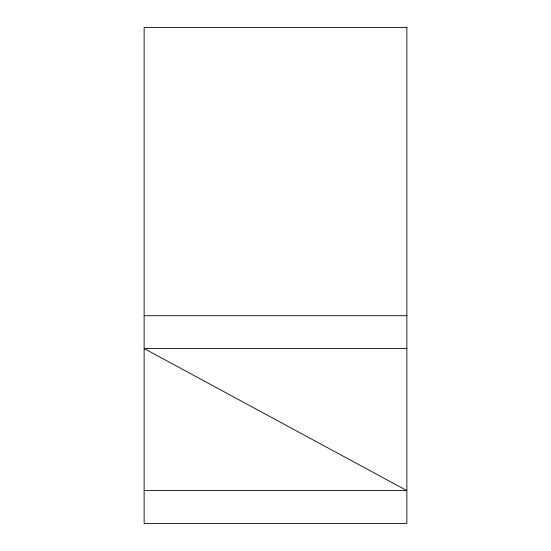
<?xml version="1.0" encoding="UTF-8"?>
<svg xmlns="http://www.w3.org/2000/svg" width="551" height="551" viewBox="0 0 551 551"><rect width="100%" height="100%" fill="white"/><g stroke="black" fill="none" stroke-linecap="round" stroke-linejoin="round"><path stroke-width="0.83" d="M144.128 315.702L406.872 315.702M406.872 348.542L144.128 348.542L406.872 490.604L144.128 490.604M406.872 27.55L144.128 27.55L144.128 523.45L406.872 523.45L406.872 27.55"/></g></svg>
